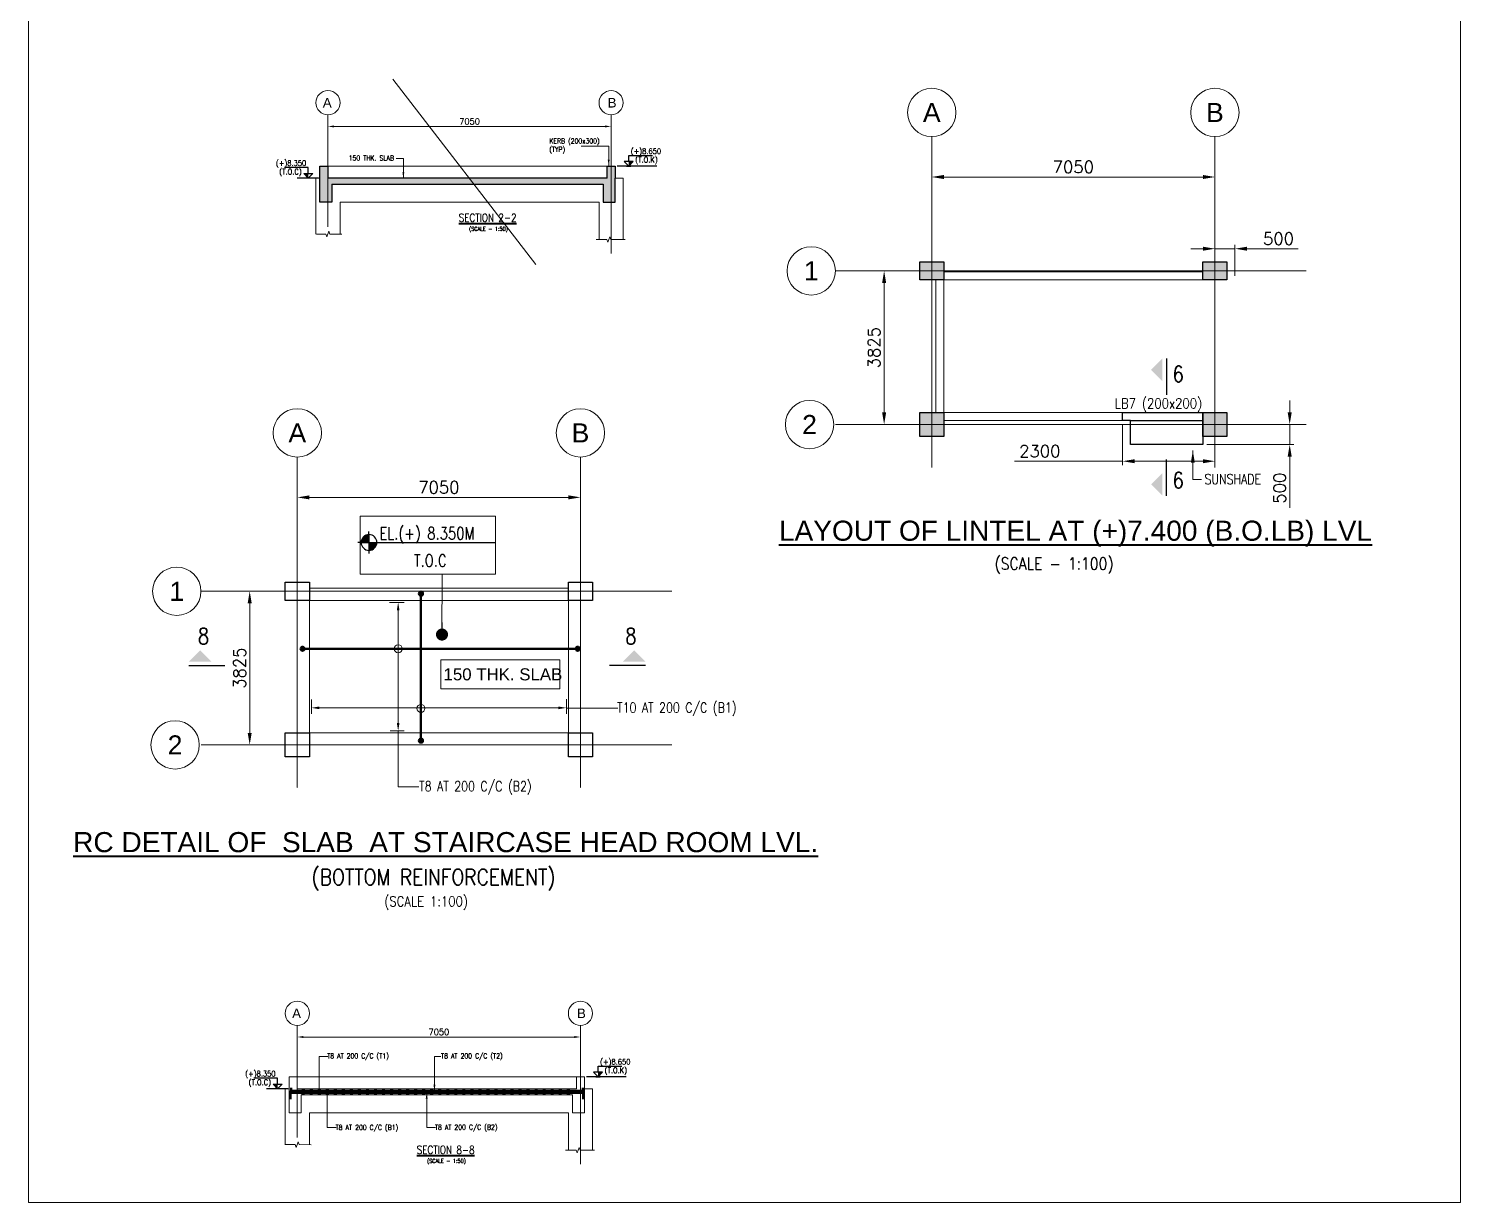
# Model space of a CAD drawing. Header units: millimetres. Extents: x 187381 to 885080, y 3378 to 168095.
# Drawn here: x 187381 to 223033, y 41476 to 70701 of the extents above; entities that cross this region are included whole.
import ezdxf
from ezdxf.enums import TextEntityAlignment as Align

# ---------------------------------------------------------------- set-up
doc = ezdxf.new("R2010")
doc.units = ezdxf.units.MM
doc.header["$LTSCALE"] = 15
doc.linetypes.add('CENTER2', pattern=[1.125, 0.75, -0.125, 0.125, -0.125])
doc.linetypes.add('HIDDEN', pattern=[0.375, 0.25, -0.125])
for name, color, linetype in [('A-Col-slab-Hatch', 9, 'Continuous'), ('S-ANNO-SYMB', 3, 'Continuous'), ('S-ANNO-TEXT-T250', 3, 'Continuous'), ('S-BEAM', 4, 'Continuous'), ('S-CON1', 8, 'Continuous'), ('S-CON2', 1, 'Continuous'), ('S-CON4', 4, 'Continuous'), ('S-HID3', 3, 'HIDDEN'), ('S-REIN-CON4', 4, 'Continuous'), ('STSY', 2, 'Continuous')]:
    doc.layers.add(name, color=color, linetype=linetype)
for name, color, linetype, lineweight in [('A-RM-TEXT', 4, 'Continuous', 0), ('REBARS', 4, 'Continuous', 50), ('S-ANNO-DIMS', 8, 'Continuous', 9), ('S-ANNO-TEXT-T300', 3, 'Continuous', 30), ('S-ANNO-TEXT-T400', 4, 'Continuous', 40), ('S-GRID-LINE', 1, 'CENTER2', 18), ('S-HID2', 8, 'HIDDEN', 20), ('S-PLAN-CON2', 1, 'Continuous', 20), ('S-REIN', 6, 'Continuous', 60), ('S-REIN-BOTT', 4, 'Continuous', 50), ('S-SEC-CON2', 1, 'Continuous', 20), ('S_DIM', 1, 'Continuous', 20), ('S_GRID CIRCLE', 1, 'Continuous', 20), ('S_GRID TEXT', 3, 'Continuous', 30), ('S_SOLID HATCH', 253, 'Continuous', 15)]:
    doc.layers.add(name, color=color, linetype=linetype, lineweight=lineweight)
doc.styles.add('ARIAL', font='arial.ttf')
doc.styles.add('Romans', font='romans.shx')
doc.styles.add('ROMANS-TITLE', font='ROMANS.shx', dxfattribs={"width": 0.8})
doc.styles.add('SC100-ST-300', font='sanss___.ttf', dxfattribs={"height": 275})
doc.styles.add('ST1', font='romans.shx', dxfattribs={"width": 0.8})
doc.dimstyles.new('MRF_100', dxfattribs={"dimscale": 100, "dimtxt": 3, "dimasz": 3, "dimexe": 1, "dimexo": 1, "dimgap": 1, "dimtad": 1, "dimdec": 0, "dimzin": 1, "dimdsep": 46, "dimtxsty": 'Romans', "dimcen": -3, "dimdle": 1, "dimclrd": 256, "dimclre": 256, "dimclrt": 3, "dimadec": 0, "dimazin": 0, "dimtfac": 1, "dimtdec": 0, "dimtofl": 0, "dimtmove": 0, "dimatfit": 3, "dimfxl": 1, "dimtvp": 2, "dimtolj": 1, "dimtzin": 0, "dimlwd": -1, "dimlwe": -1, "dimarcsym": 0})
doc.dimstyles.new('MRF_50', dxfattribs={"dimscale": 50, "dimtxt": 3, "dimasz": 3, "dimexe": 1, "dimexo": 1, "dimgap": 1, "dimtad": 1, "dimdec": 0, "dimzin": 1, "dimdsep": 46, "dimtxsty": 'Romans', "dimcen": -3, "dimdle": 1, "dimclrd": 256, "dimclre": 256, "dimclrt": 3, "dimadec": 0, "dimazin": 0, "dimtfac": 1, "dimtdec": 0, "dimtmove": 0, "dimatfit": 3, "dimfxl": 1, "dimtvp": 2, "dimtolj": 1, "dimtzin": 0, "dimlwd": -1, "dimlwe": -1, "dimarcsym": 0})
doc.dimstyles.new('S-DIMS-100', dxfattribs={"dimscale": 100, "dimtxt": 2.5, "dimasz": 2, "dimexe": 1.5, "dimexo": 1.5, "dimgap": 1, "dimtad": 1, "dimdec": 0, "dimzin": 1, "dimdsep": 46, "dimtxsty": 'Romans', "dimblk": 'OBLIQUE', "dimcen": 2, "dimdle": 1, "dimclrd": 1, "dimclre": 1, "dimclrt": 3, "dimadec": 0, "dimazin": 0, "dimtfac": 1, "dimtdec": 0, "dimtix": 1, "dimtmove": 2, "dimatfit": 3, "dimfxl": 1, "dimtvp": 2, "dimtolj": 1, "dimtzin": 0, "dimarcsym": 0})

# ---------------------------------------------------------------- blocks, each defined once
blk = doc.blocks.new('S_GRID BUBBLE')
at = {"layer": 'S_GRID CIRCLE'}
blk.add_circle((0, 0), 0.237, dxfattribs=at)
at = {"layer": 'S_GRID TEXT', "style": 'ARIAL', "flags": 8}
blk.add_attdef('00', text='', height=0.188, dxfattribs=at).set_placement((0, 0), align=Align.MIDDLE_CENTER)
blk = doc.blocks.new('A-FLVL-ELE-SEC')
for p, q in [((-147, 527, 0), (-1324, 527, 0)), ((-147, 225, 0), (-147, 527, 0))]:
    blk.add_line(p, q)
at = {"ltscale": 800}
blk.add_line((-34, 0, 0), (-259, 0, 0), dxfattribs=at)
at = {"elevation": 0}
blk.add_lwpolyline([(78, 225), (-147, 0), (-372, 225), (78, 225)], dxfattribs=at)
blk.add_solid([(-147, 225, 0), (-372, 225, 0), (-147, 0, 0)])
at = {"color": 3, "ltscale": 800, "style": 'ROMANS-TITLE', "width": 0.8}
blk.add_attdef('FLOOR', text='', height=200, dxfattribs=at).set_placement((-150, 873), align=Align.MIDDLE)
at = {"ltscale": 800, "style": 'ROMANS-TITLE', "width": 0.8}
blk.add_attdef('LEVEL', text='', height=200, dxfattribs=at).set_placement((-150, 568), align=Align.MIDDLE)
blk = doc.blocks.new('*D301')
at = {"layer": 'S_DIM', "transparency": 16777216}
for p, q in [((194835, 67881), (194835, 68316)), ((201736, 68266), (194985, 68266)), ((201886, 67881), (201886, 68316))]:
    blk.add_line(p, q, dxfattribs=at)
for points in [[(194985, 68291), (194985, 68241), (194835, 68266)], [(201736, 68291), (201736, 68241), (201886, 68266)]]:
    blk.add_solid(points, dxfattribs=at)
at = {"layer": 'S_DIM', "color": 3, "transparency": 16777216, "insert": (198361, 68391), "char_height": 150, "attachment_point": 5, "style": 'Romans'}
blk.add_mtext('\\A1;7050', dxfattribs=at)
blk = doc.blocks.new('*D302')
at = {"layer": 'S_DIM', "transparency": 16777216}
for p, q in [((208796, 64669), (208584, 64669)), ((208684, 64369), (208684, 61144)), ((208796, 60844), (208584, 60844))]:
    blk.add_line(p, q, dxfattribs=at)
for points in [[(208634, 64369), (208734, 64369), (208684, 64669)], [(208634, 61144), (208734, 61144), (208684, 60844)]]:
    blk.add_solid(points, dxfattribs=at)
at = {"layer": 'S_DIM', "color": 3, "transparency": 16777216, "insert": (208434, 62756), "char_height": 300, "width": 302.8, "attachment_point": 5, "rotation": 90, "style": 'Romans'}
blk.add_mtext('\\A1;3825', dxfattribs=at)
blk = doc.blocks.new('*D303')
at = {"layer": 'S_DIM', "transparency": 16777216}
for p, q in [((209871, 67120), (209871, 66907)), ((216921, 67120), (216921, 66907)), ((210171, 67007), (216621, 67007))]:
    blk.add_line(p, q, dxfattribs=at)
for points in [[(210171, 67057), (210171, 66957), (209871, 67007)], [(216621, 67057), (216621, 66957), (216921, 67007)]]:
    blk.add_solid(points, dxfattribs=at)
at = {"layer": 'S_DIM', "color": 3, "transparency": 16777216, "insert": (213396, 67257), "char_height": 300, "width": 302.8, "attachment_point": 5, "style": 'Romans'}
blk.add_mtext('\\A1;7050', dxfattribs=at)
blk = doc.blocks.new('*D334')
at = {"layer": 'S_DIM', "transparency": 16777216}
for p, q in [((192998, 56691), (192786, 56691)), ((192886, 56391), (192886, 53166)), ((192998, 52866), (192786, 52866))]:
    blk.add_line(p, q, dxfattribs=at)
for points in [[(192836, 56391), (192936, 56391), (192886, 56691)], [(192836, 53166), (192936, 53166), (192886, 52866)]]:
    blk.add_solid(points, dxfattribs=at)
at = {"layer": 'S_DIM', "color": 3, "transparency": 16777216, "insert": (192636, 54778), "char_height": 300, "width": 302.8, "attachment_point": 5, "rotation": 90, "style": 'Romans'}
blk.add_mtext('\\A1;3825', dxfattribs=at)
blk = doc.blocks.new('*D335')
at = {"layer": 'S_DIM', "transparency": 16777216}
for p, q in [((194072, 59142), (194072, 58930)), ((194372, 59030), (200822, 59030)), ((201122, 59142), (201122, 58930))]:
    blk.add_line(p, q, dxfattribs=at)
for points in [[(194372, 59080), (194372, 58980), (194072, 59030)], [(200822, 59080), (200822, 58980), (201122, 59030)]]:
    blk.add_solid(points, dxfattribs=at)
at = {"layer": 'S_DIM', "color": 3, "transparency": 16777216, "insert": (197597, 59280), "char_height": 300, "width": 302.8, "attachment_point": 5, "style": 'Romans'}
blk.add_mtext('\\A1;7050', dxfattribs=at)
blk = doc.blocks.new('S$SOPT')
at = {"layer": 'STSY'}
for p, q in [((-0.09, 4.91), (-0.09, 6.91)), ((-0.09, -5.09), (-0.09, 4.91)), ((4.91, -0.09), (-0.09, 4.91)), ((-0.09, -0.09), (-0.09, 4.91)), ((4.48, -0.09), (-0.09, 4.48)), ((4.06, -0.09), (-0.09, 4.06)), ((3.63, -0.09), (-0.09, 3.63)), ((3.21, -0.09), (-0.09, 3.21)), ((2.79, -0.09), (-0.09, 2.79)), ((2.36, -0.09), (-0.09, 2.36)), ((1.94, -0.09), (-0.09, 1.94)), ((1.51, -0.09), (-0.09, 1.51)), ((1.09, -0.09), (-0.09, 1.09)), ((0.66, -0.09), (-0.09, 0.66)), ((0.24, -0.09), (-0.09, 0.24)), ((4.88, 0.36), (0.36, 4.88)), ((4.8, 0.86), (0.86, 4.8)), ((4.64, 1.45), (1.45, 4.64)), ((4.32, 2.19), (2.19, 4.32)), ((-5.09, -0.09), (-7.09, -0.09)), ((-5.09, -0.09), (-0.09, -5.09)), ((-5.09, -0.09), (4.91, -0.09)), ((-5.06, -0.55), (-0.55, -5.06)), ((-4.98, -1.05), (-1.05, -4.98)), ((-4.82, -1.63), (-1.63, -4.82)), ((-4.67, -0.09), (-0.09, -4.67)), ((-4.5, -2.38), (-2.38, -4.5)), ((-4.24, -0.09), (-0.09, -4.24)), ((-3.82, -0.09), (-0.09, -3.82)), ((-3.4, -0.09), (-0.09, -3.4)), ((-2.97, -0.09), (-0.09, -2.97)), ((-2.55, -0.09), (-0.09, -2.55)), ((-2.12, -0.09), (-0.09, -2.12)), ((-1.7, -0.09), (-0.09, -1.7)), ((-1.27, -0.09), (-0.09, -1.27)), ((-0.85, -0.09), (-0.09, -0.85)), ((-0.43, -0.09), (-0.09, -0.43)), ((-0.09, -0.09), (4.91, -0.09)), ((-0.09, -5.09), (-0.09, -7.09)), ((4.91, -0.09), (6.91, -0.09))]:
    blk.add_line(p, q, dxfattribs=at)
for centre, start, end in [((0, -0.19), 91.04766, 178.95234), ((-0.19, -0.19), 1.04766, 88.95234), ((0, 0), 181.04766, 268.95234), ((-0.19, 0), 271.04766, 358.95234)]:
    blk.add_arc(centre, 5.09, start, end, dxfattribs=at)
blk = doc.blocks.new('*D339')
at = {"layer": 'S_DIM', "transparency": 16777216}
for p, q in [((194072, 45207), (194072, 45643)), ((201122, 45208), (201122, 45643)), ((200972, 45593), (194222, 45593))]:
    blk.add_line(p, q, dxfattribs=at)
for points in [[(194222, 45618), (194222, 45568), (194072, 45593)], [(200972, 45618), (200972, 45568), (201122, 45593)]]:
    blk.add_solid(points, dxfattribs=at)
at = {"layer": 'S_DIM', "color": 3, "transparency": 16777216, "insert": (197597, 45718), "char_height": 150, "attachment_point": 5, "style": 'Romans'}
blk.add_mtext('\\A1;7050', dxfattribs=at)
blk = doc.blocks.new('*U360')
h = blk.add_hatch(color=256)
edge = h.paths.add_edge_path()
edge.add_arc((-990, 49), 48.6, 0, 360)
h = blk.add_hatch(color=256)
edge = h.paths.add_edge_path()
edge.add_arc((2669, 49), 48.6, 0, 360)
blk.add_line((-990, 49, 0), (2669, 49, 0))
for centre, radius in [((-990, 49), 50), ((-990, 49), 48.6), ((2669, 49), 50), ((2669, 49), 48.6)]:
    blk.add_circle(centre, radius)
blk = doc.blocks.new('*D410')
at = {"layer": 'S-ANNO-DIMS', "color": 1, "lineweight": -2, "transparency": 16777216}
for p, q in [((-3896, 218), (-3896, -136)), ((2454, 232), (2454, -136))]:
    blk.add_line(p, q, dxfattribs=at)
at = {"layer": 'S-ANNO-DIMS', "lineweight": -2, "transparency": 16777216}
blk.add_line((-3696, 14), (2254, 14), dxfattribs=at)
at = {"layer": 'S-ANNO-DIMS', "transparency": 16777216}
for points in [[(-3696, 47), (-3696, -20), (-3896, 14)], [(2254, 47), (2254, -20), (2454, 14)]]:
    blk.add_solid(points, dxfattribs=at)
blk = doc.blocks.new('*U361')
h = blk.add_hatch(color=256)
edge = h.paths.add_edge_path()
edge.add_arc((-1359, 49), 48.6, 0, 360)
h = blk.add_hatch(color=256)
edge = h.paths.add_edge_path()
edge.add_arc((5491, 49), 48.6, 0, 360)
blk.add_line((-1359, 49, 0), (5491, 49, 0))
for centre, radius in [((-1359, 49), 50), ((-1359, 49), 48.6), ((5491, 49), 50), ((5491, 49), 48.6)]:
    blk.add_circle(centre, radius)
blk = doc.blocks.new('*D412')
at = {"layer": 'S-ANNO-DIMS', "color": 1, "lineweight": -2, "transparency": 16777216}
for p, q in [((-4379, 218), (-4379, -132)), ((-1179, 236), (-1179, -132))]:
    blk.add_line(p, q, dxfattribs=at)
at = {"layer": 'S-ANNO-DIMS', "lineweight": -2, "transparency": 16777216}
blk.add_line((-4179, 18), (-1379, 18), dxfattribs=at)
at = {"layer": 'S-ANNO-DIMS', "transparency": 16777216}
for points in [[(-4179, 51), (-4179, -16), (-4379, 18)], [(-1379, 51), (-1379, -16), (-1179, 18)]]:
    blk.add_solid(points, dxfattribs=at)
blk = doc.blocks.new('REBAR')
at = {"layer": 'A-Col-slab-Hatch'}
h = blk.add_hatch(color=253, dxfattribs=at)
h.dxf.hatch_style = 1
h.paths.add_polyline_path([(12.5, 0, 1), (-12.5, 0, 1)])
at = {"layer": 'S-REIN'}
blk.add_circle((0, 0), 12.5, dxfattribs=at)
blk = doc.blocks.new('*U368')
at = {"layer": 'S-REIN-CON4', "xscale": 0.8, "yscale": 0.8, "zscale": 0.8}
blk.add_blockref('REBAR', (0, 0), dxfattribs=at)
blk = doc.blocks.new('*U369')
at = {"layer": 'S-ANNO-DIMS', "color": 0, "linetype": 'ByBlock', "lineweight": -2, "transparency": 16777216}
for p in [(0, 0), (200, 0), (400, 0), (600, 0), (800, 0), (1000, 0), (1200, 0), (1400, 0), (1600, 0), (1800, 0), (2000, 0), (2200, 0), (2400, 0), (2600, 0), (2800, 0), (3000, 0), (3200, 0), (3400, 0), (3600, 0), (3800, 0), (4000, 0), (4200, 0), (4400, 0), (4600, 0), (4800, 0), (5000, 0), (5200, 0), (5400, 0), (5600, 0), (5800, 0), (6000, 0), (6200, 0), (6400, 0), (6600, 0)]:
    blk.add_blockref('*U368', p, dxfattribs=at)
blk = doc.blocks.new('*U366')
at = {"layer": 'S-REIN-CON4', "xscale": 0.8, "yscale": 0.8, "zscale": 0.8}
blk.add_blockref('REBAR', (0, 0), dxfattribs=at)
blk = doc.blocks.new('*U367')
at = {"layer": 'S-ANNO-DIMS', "color": 0, "linetype": 'ByBlock', "lineweight": -2, "transparency": 16777216}
for p in [(0, 0), (200, 0), (400, 0), (600, 0), (800, 0), (1000, 0), (1200, 0), (1400, 0), (1600, 0), (1800, 0), (2000, 0), (2200, 0), (2400, 0), (2600, 0), (2800, 0), (3000, 0), (3200, 0), (3400, 0), (3600, 0), (3800, 0), (4000, 0), (4200, 0), (4400, 0), (4600, 0), (4800, 0), (5000, 0), (5200, 0), (5400, 0), (5600, 0), (5800, 0), (6000, 0), (6200, 0), (6400, 0), (6600, 0)]:
    blk.add_blockref('*U366', p, dxfattribs=at)
blk = doc.blocks.new('*D415')
at = {"layer": 'S_DIM', "transparency": 16777216}
for p, q in [((214621, 60844), (214621, 59830)), ((216921, 60444), (216921, 59830)), ((214621, 59930), (211931, 59930)), ((216621, 59930), (214921, 59930))]:
    blk.add_line(p, q, dxfattribs=at)
for points in [[(214921, 59980), (214921, 59880), (214621, 59930)], [(216621, 59980), (216621, 59880), (216921, 59930)]]:
    blk.add_solid(points, dxfattribs=at)
at = {"layer": 'S_DIM', "color": 3, "transparency": 16777216, "insert": (212560, 60180), "char_height": 300, "attachment_point": 5, "style": 'Romans'}
blk.add_mtext('\\A1;2300', dxfattribs=at)
blk = doc.blocks.new('*D416')
at = {"layer": 'S-PLAN-CON2', "transparency": 16777216}
for p, q in [((218783, 61144), (218783, 61444)), ((216721, 60844), (218883, 60844)), ((218783, 60844), (218783, 60344)), ((216721, 60344), (218883, 60344)), ((218783, 60044), (218783, 58772))]:
    blk.add_line(p, q, dxfattribs=at)
for points in [[(218733, 61144), (218833, 61144), (218783, 60844)], [(218733, 60044), (218833, 60044), (218783, 60344)]]:
    blk.add_solid(points, dxfattribs=at)
at = {"layer": 'S-PLAN-CON2', "color": 3, "transparency": 16777216, "insert": (218533, 59258), "char_height": 300, "attachment_point": 5, "rotation": 90, "style": 'Romans'}
blk.add_mtext('\\A1;500', dxfattribs=at)
blk = doc.blocks.new('*D417')
at = {"layer": 'S-PLAN-CON2', "transparency": 16777216}
for p, q in [((216921, 64544), (216921, 65321)), ((217421, 64544), (217421, 65321)), ((216621, 65221), (216321, 65221)), ((216921, 65221), (217421, 65221)), ((217721, 65221), (218992, 65221))]:
    blk.add_line(p, q, dxfattribs=at)
for points in [[(216621, 65271), (216621, 65171), (216921, 65221)], [(217721, 65271), (217721, 65171), (217421, 65221)]]:
    blk.add_solid(points, dxfattribs=at)
at = {"layer": 'S-PLAN-CON2', "color": 3, "transparency": 16777216, "insert": (218506, 65471), "char_height": 300, "attachment_point": 5, "style": 'Romans'}
blk.add_mtext('\\A1;500', dxfattribs=at)
blk = doc.blocks.new('*U409')
at = {"layer": 'S-ANNO-DIMS', "color": 4, "ltscale": 0.5}
blk.add_circle((-1167.4, 0.1), 100, dxfattribs=at)
at = {"layer": 'S-ANNO-DIMS'}
dim = blk.add_linear_dim(base=(2453.9, 13.8, 0), p1=(-3896.2, 367.8, 0), p2=(2453.9, 382.1, 0), text=' ', dimstyle='S-DIMS-100', override={"dimsah": 1, "dimclrd": 256}, dxfattribs=at)
dim.commit()
dim.dimension.update_dxf_attribs({"geometry": '*D410', "text_midpoint": (-721.1, 13.8, 0)})
blk = doc.blocks.new('*U411')
at = {"layer": 'S-ANNO-DIMS', "color": 4, "ltscale": 0.5}
blk.add_circle((-2334.8, 17.7), 100, dxfattribs=at)
at = {"layer": 'S-ANNO-DIMS'}
dim = blk.add_linear_dim(base=(-1178.9, 17.7, 0), p1=(-4378.9, 367.8, 0), p2=(-1178.9, 386, 0), text=' ', dimstyle='S-DIMS-100', override={"dimsah": 1, "dimclrd": 256}, dxfattribs=at)
dim.commit()
dim.dimension.update_dxf_attribs({"geometry": '*D412', "text_midpoint": (-2778.9, 17.7, 0)})

msp = doc.modelspace()

# ---------------------------------------------------------------- hatches: boundary and pattern name
at = {"layer": 'S_SOLID HATCH'}
h = msp.add_hatch(color=256, dxfattribs=at)
h.dxf.hatch_style = 1
h.paths.add_polyline_path([(201685.4, 66376.3), (201685.4, 66826.3), (194935.2, 66826.3), (194935.2, 66376.3), (194635.2, 66376.3), (194635.2, 67279), (194835.2, 67279), (194835.2, 66976.2), (201785.4, 66976.4), (201785.4, 67276.4), (201985.4, 67276.4), (201985.4, 66976.4), (201985.4, 66976.4), (201985.4, 66376.3)])
h = msp.add_hatch(color=256, dxfattribs=at)
h.dxf.hatch_style = 1
h.paths.add_polyline_path([(209570.6, 61143.7), (210170.6, 61143.7), (210170.6, 60543.7), (209570.6, 60543.7)])
h.paths.add_polyline_path([(209570.6, 64893.7), (210170.6, 64893.7), (210170.6, 64443.7), (209570.6, 64443.7)])
h.paths.add_polyline_path([(216620.6, 64893.7), (217220.6, 64893.7), (217220.6, 64443.7), (216620.6, 64443.7)])
h.paths.add_polyline_path([(216620.6, 61143.7), (217220.6, 61143.7), (217220.6, 60543.7), (216620.6, 60543.7)])

# ---------------------------------------------------------------- linework, layer by layer
at = {"color": 2}
for p, q in [((215713.7, 62487, -349284.2), (215713.7, 61587, -349284.2)), ((215713.7, 59070.7, -349284.2), (215713.7, 59970.7, -349284.2)), ((191370.9, 54840.7, 0), (192270.9, 54840.7, 0)), ((202743.2, 54840.7, 0), (201843.2, 54840.7, 0))]:
    msp.add_line(p, q, dxfattribs=at)
for points in [[(215613.7, 62487, -349284.2), (215330.8, 62204.1, -349284.2), (215613.7, 61921.3, -349284.2)], [(215613.7, 59070.7, -349284.2), (215330.8, 59353.5, -349284.2), (215613.7, 59636.4, -349284.2)], [(191370.9, 54940.7, 0), (191653.7, 55223.5, 0), (191936.6, 54940.7, 0)], [(202743.2, 54940.7, 0), (202460.3, 55223.5, 0), (202177.5, 54940.7, 0)]]:
    msp.add_solid(points, dxfattribs=at)
at = {"layer": 'REBARS', "color": 2}
for p, q in [((193903.3, 44243.1, -698568.4), (193903.3, 44043.1, -698568.4)), ((193914.8, 44216.6, -698568.4), (193914.8, 44329.6, -698568.4)), ((201180.4, 44216.6, -659493.9), (201180.4, 44326, -659493.9)), ((201191.8, 44243.1, -659493.9), (201191.8, 44043.1, -659493.9))]:
    msp.add_line(p, q, dxfattribs=at)
for points in [[(193913.3, 44253.1), (201181.8, 44253.1)], [(193924.8, 44206.6), (201170.4, 44206.6)]]:
    msp.add_lwpolyline(points, dxfattribs=at)
for centre, start, end in [((193913.3, 44243.1, -698568.4), 90, 180), ((193924.8, 44216.6, -698568.4), 180, 270), ((201170.4, 44216.6, -659493.9), 270, 0), ((201181.8, 44243.1, -659493.9), 0, 90)]:
    msp.add_arc(centre, 10, start, end, dxfattribs=at)
at = {"layer": 'S-ANNO-DIMS'}
msp.add_line((200772.1, 53784.3, -63.3), (202056.1, 53784.3, -63.3), dxfattribs=at)
msp.add_lwpolyline([(196583.4, 53215.9), (196583.4, 51824.8), (197097.9, 51824.8)], dxfattribs=at)
at = {"layer": 'S-ANNO-SYMB'}
msp.add_line((196092.9, 57907.6), (199000.3, 57907.6), dxfattribs=at)
at = {"layer": 'S-BEAM'}
for p, q in [((201685.4, 66376.3, -349284.2), (201985.4, 66376.3, 39074.5)), ((214620.6, 60943.7), (214620.6, 61143.7))]:
    msp.add_line(p, q, dxfattribs=at)
for points, elevation in [([(194635.2, 66379), (194635.2, 66979)], -349284.2), ([(194935.2, 66826.3), (194935.2, 66376.3), (194635.2, 66376.3)], -349284.2), ([(201785.4, 66976.4), (194835.5, 66976.3)], 0), ([(194935.2, 66826.3), (201685.4, 66826.4), (201685.4, 66376.3), (201685.4, 66376.3)], 0)]:
    msp.add_lwpolyline(points, dxfattribs=dict(at, elevation=elevation))
for points in [[(214820.6, 60943.7), (214620.6, 60943.7), (214620.6, 61143.7), (216620.6, 61143.7), (216620.6, 60943.7)], [(216620.6, 60943.7), (216620.6, 60343.7), (214820.6, 60343.7), (214820.6, 60943.7)]]:
    msp.add_lwpolyline(points, dxfattribs=at)
at = {"layer": 'S-CON1'}
for p, q in [((203021.8, 67276.4, 0), (202035.4, 67276.4, -349284.2)), ((194598.5, 66979, 0), (194066.8, 66979, 0)), ((202258.3, 44602.6, 0), (201271.8, 44602.6, -349284.2)), ((193835, 44305.3, 0), (193303.2, 44305.3, 0))]:
    msp.add_line(p, q, dxfattribs=at)
at = {"layer": 'S-CON2'}
for points in [[(193771.9, 56915.9), (194371.9, 56915.9), (194371.9, 56465.9), (193771.9, 56465.9)], [(200821.9, 56915.9), (201421.9, 56915.9), (201421.9, 56465.9), (200821.9, 56465.9)], [(193771.9, 53165.9), (194371.9, 53165.9), (194371.9, 52565.9), (193771.9, 52565.9)], [(200821.9, 53165.9), (201421.9, 53165.9), (201421.9, 52565.9), (200821.9, 52565.9)]]:
    msp.add_lwpolyline(points, close=True, dxfattribs=at)
at = {"layer": 'S-CON4'}
msp.add_line((201985.4, 66376.3, 39074.5), (201985.4, 66976.4, 39074.5), dxfattribs=at)
for points, elevation in [([(194635.2, 66979), (194635.2, 67279), (194835.2, 67279), (194835.2, 66979)], -698568.5), ([(201785.4, 66976.4), (201785.4, 67276.4), (201985.4, 67276.4), (201985.4, 66976.4), (201985.4, 66976.4)], -349284.2), ([(201785.4, 66976.4), (194835.5, 66976.3)], 0)]:
    msp.add_lwpolyline(points, dxfattribs=dict(at, elevation=elevation))
for points in [[(209570.6, 64893.7), (210170.6, 64893.7), (210170.6, 64443.7), (209570.6, 64443.7)], [(216620.6, 64893.7), (217220.6, 64893.7), (217220.6, 64443.7), (216620.6, 64443.7)], [(209570.6, 61143.7), (210170.6, 61143.7), (210170.6, 60543.7), (209570.6, 60543.7)], [(216620.6, 61143.7), (217220.6, 61143.7), (217220.6, 60543.7), (216620.6, 60543.7)]]:
    msp.add_lwpolyline(points, close=True, dxfattribs=at)
at = {"layer": 'S-GRID-LINE'}
for p, q in [((194835.5, 65766.3, 0), (194835.5, 68554.2, 0)), ((201885.5, 65103, 0), (201885.5, 68554.3, 0)), ((209870.6, 68010.2), (209870.6, 59775.9)), ((216920.6, 68010.2), (216920.6, 59775.9)), ((219196.5, 64668.7), (207472.1, 64668.7)), ((207472.1, 60843.7), (219196.5, 60843.7)), ((194071.9, 60032.4), (194071.9, 51798.1)), ((201121.9, 60032.4), (201121.9, 51798.1)), ((203397.8, 56690.9), (191673.5, 56690.9)), ((191673.5, 52865.9), (203397.8, 52865.9)), ((194071.9, 43092.6, 0), (194071.9, 45880.4, 0)), ((201121.9, 42429.2, 0), (201121.9, 45880.5, 0))]:
    msp.add_line(p, q, dxfattribs=at)
at = {"layer": 'S-HID2'}
for p, q in [((194371.9, 56465.9), (194371.9, 53165.9)), ((200821.9, 56465.9), (194371.9, 56465.9)), ((200821.9, 53165.9), (200821.9, 56465.9)), ((194371.9, 53165.9), (200821.9, 53165.9))]:
    msp.add_line(p, q, dxfattribs=at)
at = {"layer": 'S-HID3'}
msp.add_line((214820.6, 60943.7), (216620.6, 60943.7), dxfattribs=at)
at = {"layer": 'S-PLAN-CON2'}
for p, q in [((196450.5, 69444.2), (200010.5, 64830.2)), ((194635.2, 66979, -349284.2), (194535.5, 66979, -698568.5)), ((201985.5, 66976.4, 0), (202185.5, 66976.4, 0)), ((216620.6, 64643.7), (210170.6, 64643.7)), ((209970.6, 64443.7), (209970.6, 61143.7)), ((210170.6, 64443.7), (210170.6, 61143.7)), ((216620.6, 64443.7), (210170.6, 64443.7)), ((210170.6, 61143.7), (214620.6, 61143.7)), ((210170.6, 60943.7), (214620.6, 60943.7)), ((200821.9, 56765.9), (194371.9, 56765.9)), ((194071.9, 56465.9), (194071.9, 53165.9)), ((201121.9, 53165.9), (201121.9, 56465.9)), ((194371.9, 52865.9), (200821.9, 52865.9)), ((193871.6, 44305.3, -349284.2), (193771.9, 44305.3, -698568.5)), ((201221.8, 44302.6, 0), (201421.9, 44302.6, 0))]:
    msp.add_line(p, q, dxfattribs=at)
for points in [[(187381.4, 99926.7), (223033.1, 99926.7), (223033.1, 41475.7), (187381.4, 41475.7)], [(195638, 58562.5), (199004.2, 58562.5), (199004.2, 57120.1), (195638, 57120.1)], [(197649.6, 54987.7), (200611.7, 54987.7), (200611.7, 54261.3), (197649.6, 54261.3)]]:
    msp.add_lwpolyline(points, close=True, dxfattribs=at)
at = {"layer": 'S-SEC-CON2'}
for p, q in [((194535.5, 66979, 424346.6), (194535.5, 65583.4, -91151.1)), ((202185.5, 66976.4, -23263.1), (202185.5, 65448, 4387.2)), ((195135.5, 66376.3, -349284.2), (195135.5, 65583.3, -349284.2)), ((201585.5, 66376.4, 0), (201585.5, 65448, 0)), ((193771.9, 44305.3, 424346.6), (193771.9, 42909.6, -91151.1)), ((201221.8, 43702.6, 39074.5), (201221.8, 44302.6, 39074.5)), ((201421.9, 44302.6, -23263.1), (201421.9, 42774.2, 4387.2)), ((194371.9, 43702.5, -349284.2), (194371.9, 42909.5, -349284.2)), ((200821.9, 43702.6, 0), (200821.9, 42774.2, 0)), ((200921.8, 43702.6, -349284.2), (201221.8, 43702.6, 39074.5))]:
    msp.add_line(p, q, dxfattribs=at)
for points, elevation in [([(201585.5, 66376.4), (195135.5, 66376.3)], 0), ([(193871.6, 44305.3), (193871.6, 44602.5), (194071.6, 44602.5), (194071.6, 44302.5)], -349284.2), ([(201021.8, 44302.6), (201021.8, 44602.6), (201221.8, 44602.6), (201221.8, 44302.6)], 39074.5), ([(193871.6, 43705.3), (193871.6, 44305.3)], -349284.2), ([(201021.8, 44302.6), (194071.9, 44302.5)], 0), ([(201021.8, 44302.6), (194071.9, 44302.5)], 0), ([(194171.6, 44152.5), (194171.6, 43702.6), (193871.6, 43702.6)], -349284.2), ([(194171.6, 44152.5), (200921.8, 44152.6), (200921.8, 43702.6), (200921.8, 43702.6)], 0), ([(200821.9, 43702.6), (194371.9, 43702.5)], 0)]:
    msp.add_lwpolyline(points, dxfattribs=dict(at, elevation=elevation))
at = {"layer": 'S_DIM', "linetype": 'Continuous', "elevation": -349284.3}
for points in [[(194552.7, 65586.1), (194785.2, 65586.1), (194810.2, 65517.5), (194860.2, 65654.8), (194885.2, 65586.1), (195180.9, 65586.1)], [(201516.4, 65450.7), (201776.8, 65450.7), (201801.8, 65382.1), (201851.8, 65519.4), (201876.8, 65450.7), (202231.6, 65450.7)], [(193789.1, 42912.4), (194021.6, 42912.4), (194046.6, 42843.7), (194096.6, 42981.1), (194121.6, 42912.4), (194417.3, 42912.3)], [(200752.8, 42777), (201013.2, 42777), (201038.2, 42708.3), (201088.2, 42845.7), (201113.2, 42777), (201468, 42777)]]:
    msp.add_lwpolyline(points, dxfattribs=at)
at = {"layer": 'S_SOLID HATCH'}
for p, q in [((201835.4, 67276.4, -349284.2), (194735.6, 67276.3, 0)), ((201021.3, 44602.5, 349284.2), (194071.1, 44602.5, 0))]:
    msp.add_line(p, q, dxfattribs=at)

# ---------------------------------------------------------------- block references
at = {"layer": 'S-ANNO-DIMS', "rotation": 90}
msp.add_blockref('*U411', (196601, 57594.8, 0), dxfattribs=at)
at = {"layer": 'S-ANNO-DIMS'}
for name, p in [('*U409', (198318.1, 53775.5, -63.3)), ('*U367', (194218.9, 44263.6, -698568.4)), ('*U369', (194218.9, 44195.8, -698568.4))]:
    msp.add_blockref(name, p, dxfattribs=at)
at = {"layer": 'S-ANNO-SYMB'}
ref = msp.add_blockref('A-FLVL-ELE-SEC', (202250.9, 67276.4, 0), dxfattribs=dict(at, xscale=-0.5, yscale=0.5, zscale=0.5))
ref.add_attrib('FLOOR', '(+)8.650', dxfattribs={"layer": '0', "color": 3, "ltscale": 800, "height": 137.5, "style": 'ROMANS-TITLE', "width": 0.8}).set_placement((202752.5, 67640, 0), align=Align.MIDDLE)
ref.add_attrib('LEVEL', '(T.O.K)', dxfattribs={"layer": '0', "ltscale": 800, "height": 137.5, "style": 'ROMANS-TITLE', "width": 0.8}).set_placement((202766.9, 67426.6, 0), align=Align.MIDDLE)
ref = msp.add_blockref('A-FLVL-ELE-SEC', (194418.1, 66979, 0), dxfattribs=dict(at, xscale=0.5, yscale=0.5, zscale=0.5))
ref.add_attrib('FLOOR', '(+)8.350', dxfattribs={"layer": '0', "color": 3, "ltscale": 800, "height": 137.5, "style": 'ROMANS-TITLE', "width": 0.8}).set_placement((193916.5, 67342.6, 0), align=Align.MIDDLE)
ref.add_attrib('LEVEL', '(T.O.C)', dxfattribs={"layer": '0', "ltscale": 800, "height": 137.5, "style": 'ROMANS-TITLE', "width": 0.8}).set_placement((193902.1, 67129.2, 0), align=Align.MIDDLE)
at = {"layer": 'S-ANNO-SYMB', "xscale": 39.375, "yscale": 39.375, "zscale": 39.375, "rotation": 270}
msp.add_blockref('S$SOPT', (195860.3, 57903.9), dxfattribs=at)
at = {"layer": 'S-ANNO-SYMB'}
ref = msp.add_blockref('A-FLVL-ELE-SEC', (201487.3, 44602.6, 0), dxfattribs=dict(at, xscale=-0.5, yscale=0.5, zscale=0.5))
ref.add_attrib('FLOOR', '(+)8.650', dxfattribs={"layer": '0', "color": 3, "ltscale": 800, "height": 137.5, "style": 'ROMANS-TITLE', "width": 0.8}).set_placement((201988.9, 44966.2, 0), align=Align.MIDDLE)
ref.add_attrib('LEVEL', '(T.O.K)', dxfattribs={"layer": '0', "ltscale": 800, "height": 137.5, "style": 'ROMANS-TITLE', "width": 0.8}).set_placement((202003.3, 44752.8, 0), align=Align.MIDDLE)
ref = msp.add_blockref('A-FLVL-ELE-SEC', (193654.5, 44305.3, 0), dxfattribs=dict(at, xscale=0.5, yscale=0.5, zscale=0.5))
ref.add_attrib('FLOOR', '(+)8.350', dxfattribs={"layer": '0', "color": 3, "ltscale": 800, "height": 137.5, "style": 'ROMANS-TITLE', "width": 0.8}).set_placement((193152.9, 44668.9, 0), align=Align.MIDDLE)
ref.add_attrib('LEVEL', '(T.O.C)', dxfattribs={"layer": '0', "ltscale": 800, "height": 137.5, "style": 'ROMANS-TITLE', "width": 0.8}).set_placement((193138.5, 44455.5, 0), align=Align.MIDDLE)
at = {"layer": 'S-CON4'}
ref = msp.add_blockref('S_GRID BUBBLE', (209870.6, 68613.4), dxfattribs=dict(at, xscale=2540, yscale=2540, zscale=2540))
ref.add_attrib('00', 'A', dxfattribs={"layer": 'S_GRID TEXT', "height": 475, "style": 'ARIAL'}).set_placement((209870.6, 68613.4), align=Align.MIDDLE_CENTER)
ref = msp.add_blockref('S_GRID BUBBLE', (216920.6, 68613.4), dxfattribs=dict(at, xscale=2540, yscale=2540, zscale=2540))
ref.add_attrib('00', 'B', dxfattribs={"layer": 'S_GRID TEXT', "height": 475, "style": 'ARIAL'}).set_placement((216920.6, 68613.4), align=Align.MIDDLE_CENTER)
ref = msp.add_blockref('S_GRID BUBBLE', (194835.5, 68855.8, 0), dxfattribs=dict(at, xscale=-1270, yscale=1270, zscale=1270))
ref.add_attrib('00', 'A', dxfattribs={"layer": 'S_GRID TEXT', "height": 237.5, "style": 'ARIAL'}).set_placement((194816.9, 68855.8, 0), align=Align.MIDDLE_CENTER)
ref = msp.add_blockref('S_GRID BUBBLE', (201885.5, 68855.9, 0), dxfattribs=dict(at, xscale=-1270, yscale=1270, zscale=1270))
ref.add_attrib('00', 'B', dxfattribs={"layer": 'S_GRID TEXT', "height": 237.5, "style": 'ARIAL'}).set_placement((201910.3, 68855.9, 0), align=Align.MIDDLE_CENTER)
ref = msp.add_blockref('S_GRID BUBBLE', (206868.9, 64668.7), dxfattribs=dict(at, xscale=2540, yscale=2540, zscale=2540))
ref.add_attrib('00', '1', dxfattribs={"layer": 'S_GRID TEXT', "height": 475, "style": 'ARIAL'}).set_placement((206868.9, 64668.7), align=Align.MIDDLE_CENTER)
ref = msp.add_blockref('S_GRID BUBBLE', (206826.2, 60843.7), dxfattribs=dict(at, xscale=2540, yscale=2540, zscale=2540))
ref.add_attrib('00', '2', dxfattribs={"layer": 'S_GRID TEXT', "height": 475, "style": 'ARIAL'}).set_placement((206826.2, 60843.7), align=Align.MIDDLE_CENTER)
ref = msp.add_blockref('S_GRID BUBBLE', (194071.9, 60635.6), dxfattribs=dict(at, xscale=2540, yscale=2540, zscale=2540))
ref.add_attrib('00', 'A', dxfattribs={"layer": 'S_GRID TEXT', "height": 475, "style": 'ARIAL'}).set_placement((194071.9, 60635.6), align=Align.MIDDLE_CENTER)
ref = msp.add_blockref('S_GRID BUBBLE', (201121.9, 60635.6), dxfattribs=dict(at, xscale=2540, yscale=2540, zscale=2540))
ref.add_attrib('00', 'B', dxfattribs={"layer": 'S_GRID TEXT', "height": 475, "style": 'ARIAL'}).set_placement((201121.9, 60635.6), align=Align.MIDDLE_CENTER)
ref = msp.add_blockref('S_GRID BUBBLE', (191070.2, 56690.9), dxfattribs=dict(at, xscale=2540, yscale=2540, zscale=2540))
ref.add_attrib('00', '1', dxfattribs={"layer": 'S_GRID TEXT', "height": 475, "style": 'ARIAL'}).set_placement((191070.2, 56690.9), align=Align.MIDDLE_CENTER)
ref = msp.add_blockref('S_GRID BUBBLE', (191027.5, 52865.9), dxfattribs=dict(at, xscale=2540, yscale=2540, zscale=2540))
ref.add_attrib('00', '2', dxfattribs={"layer": 'S_GRID TEXT', "height": 475, "style": 'ARIAL'}).set_placement((191027.5, 52865.9), align=Align.MIDDLE_CENTER)
ref = msp.add_blockref('S_GRID BUBBLE', (194071.9, 46182.1, 0), dxfattribs=dict(at, xscale=-1270, yscale=1270, zscale=1270))
ref.add_attrib('00', 'A', dxfattribs={"layer": 'S_GRID TEXT', "height": 237.5, "style": 'ARIAL'}).set_placement((194053.3, 46182.1, 0), align=Align.MIDDLE_CENTER)
ref = msp.add_blockref('S_GRID BUBBLE', (201121.9, 46182.2, 0), dxfattribs=dict(at, xscale=-1270, yscale=1270, zscale=1270))
ref.add_attrib('00', 'B', dxfattribs={"layer": 'S_GRID TEXT', "height": 237.5, "style": 'ARIAL'}).set_placement((201146.7, 46182.2, 0), align=Align.MIDDLE_CENTER)
at = {"layer": 'S-REIN-BOTT', "rotation": 90}
msp.add_blockref('*U360', (197199.3, 53963.2, -63.3), dxfattribs=at)
at = {"layer": 'S-REIN-BOTT', "xscale": -1, "rotation": 180}
msp.add_blockref('*U361', (195560.5, 55308.6), dxfattribs=at)

# ---------------------------------------------------------------- texts
at = {"color": 2, "style": 'Romans', "width": 0.8}
for s, p in [('6', (216005.7, 62101, -349284.2)), ('6', (216005.7, 59456.6, -349284.2)), ('8', (191736, 55574.8, 0)), ('8', (202378, 55574.8, 0))]:
    msp.add_text(s, height=400, dxfattribs=at).set_placement(p, align=Align.MIDDLE)
at = {"layer": 'A-RM-TEXT', "insert": (197712.5, 54773.5, -27212.8), "char_height": 300, "width": 6106.031, "attachment_point": 1, "style": 'SC100-ST-300'}
msp.add_mtext('150 THK. SLAB', dxfattribs=at)
at = {"layer": 'S-ANNO-TEXT-T250', "style": 'Romans'}
for s, height, width, p in [('(SCALE - 1:50)', 100, 0.85, (198348, 65666.2, 19508.6)), ('(SCALE - 1:100)', 300, 0.85, (211434.1, 57230.1)), ('T10 AT 200 C/C (B1)', 250, 0.8, (202035.9, 53669.9, -63.3)), ('T8 AT 200 C/C (B2)', 250, 0.8, (197105.8, 51712.2, -63.3)), ('(BOTTOM REINFORCEMENT)', 400, 0.85, (194426.6, 49375.6)), ('(SCALE 1:100)', 250, 0.85, (196236, 48844.3)), ('T8 AT 200 C/C (T1)', 125, 0.8, (194815.9, 45059.5, -1047837.9)), ('T8 AT 200 C/C (T2)', 125, 0.8, (197651.6, 45059.5, -1047837.9)), ('T8 AT 200 C/C (B1)', 125, 0.8, (195026.2, 43277.9, -679059.8)), ('T8 AT 200 C/C (B2)', 125, 0.8, (197498.1, 43285.3, -679059.8)), ('(SCALE - 1:50)', 100, 0.85, (197302.7, 42456.3, 19508.6))]:
    msp.add_text(s, height=height, dxfattribs=dict(at, width=width)).set_placement(p)
at = {"layer": 'S-ANNO-TEXT-T250', "style": 'Romans', "width": 0.85}
msp.add_text('LB7 (200x200)', height=250, dxfattribs=at).set_placement((215516.7, 61369.8), align=Align.MIDDLE_CENTER)
at = {"layer": 'S-ANNO-TEXT-T250', "style": 'Romans'}
for s, insert, char_height, width, attachment_point in [('\\pxql;{\\W0.8;KERB (200x300)\\P(TYP)}', (202794.4, 67965.7, -310267), 125, 2446.864, 3), ('{\\W0.8;150 THK. SLAB}', (196479.4, 67541.8, 19508.6), 125, 1846.859, 3), ('\\pxql;{\\W0.8;SUNSHADE}', (218505.5, 59609.1), 250, 3683.333, 2)]:
    msp.add_mtext(s, dxfattribs=dict(at, insert=insert, char_height=char_height, width=width, attachment_point=attachment_point))
at = {"layer": 'S-ANNO-TEXT-T300', "style": 'ST1', "width": 0.8}
for s, p in [('EL.(+) 8.350M', (196115.6, 57984.3)), ('T.O.C', (196977.2, 57306.4))]:
    msp.add_text(s, height=300, dxfattribs=at).set_placement(p)
at = {"layer": 'S-ANNO-TEXT-T400', "style": 'Romans', "width": 0.8}
for s, p in [('%%USECTION 2-2', (198811.4, 65992.7, 19508.6)), ('%%USECTION 8-8', (197766, 42782.9, 19508.6))]:
    msp.add_text(s, height=200, dxfattribs=at).set_placement(p, align=Align.MIDDLE_CENTER)
at = {"layer": 'S-ANNO-TEXT-T400', "style": 'ARIAL'}
for s, p in [('%%ULAYOUT OF LINTEL AT (+)7.400 (B.O.LB) LVL', (213449.1, 58200.3)), ('%%URC DETAIL OF  SLAB  AT STAIRCASE HEAD ROOM LVL.', (197765.4, 50445.6))]:
    msp.add_text(s, height=500, dxfattribs=at).set_placement(p, align=Align.MIDDLE_CENTER)

# ---------------------------------------------------------------- dimensions: what is measured, and where the dimension line sits
at = {"layer": 'S-PLAN-CON2'}
dim = msp.add_linear_dim(base=(217420.6, 65220.9), p1=(216920.6, 64443.7), p2=(217420.6, 64443.7), dimstyle='MRF_100', override={"dimtofl": 1}, dxfattribs=at)
dim.commit()
dim.dimension.update_dxf_attribs({"geometry": '*D417', "text_midpoint": (218506.3, 65470.9)})
dim = msp.add_linear_dim(base=(218783.2, 60343.7), p1=(216620.6, 60843.7), p2=(216620.6, 60343.7), angle=90, dimstyle='MRF_100', override={"dimtofl": 1}, dxfattribs=at)
dim.commit()
dim.dimension.update_dxf_attribs({"geometry": '*D416', "text_midpoint": (218533.2, 59258)})
at = {"layer": 'S_DIM'}
for base, p1, p2, angle, dimstyle, picture, middle in [((194835.5, 68266.3, 0), (201885.5, 67831.4, 0), (194835.5, 67831.3, 349284.2), 180, 'MRF_50', '*D301', (198360.5, 68391.3, 0)), ((208684.3, 60843.7), (208896.5, 64668.7), (208896.5, 60843.7), 90, 'MRF_100', '*D302', (208434.3, 62756.2)), ((192885.7, 52865.9), (193097.8, 56690.9), (193097.8, 52865.9), 90, 'MRF_100', '*D334', (192635.7, 54778.4)), ((194071.9, 45592.5, 0), (201121.9, 45157.6, 0), (194071.9, 45157.5, 349284.2), 180, 'MRF_50', '*D339', (197596.9, 45717.5, 0))]:
    dim = msp.add_linear_dim(base=base, p1=p1, p2=p2, angle=angle, dimstyle=dimstyle, dxfattribs=at)
    dim.commit()
    dim.dimension.update_dxf_attribs({"geometry": picture, "text_midpoint": middle})
for base, p1, p2, picture, middle in [((216920.6, 67007.4), (209870.6, 67219.5), (216920.6, 67219.5), '*D303', (213395.6, 67257.4)), ((201121.9, 59029.6), (194071.9, 59241.7), (201121.9, 59241.7), '*D335', (197596.9, 59279.6))]:
    dim = msp.add_linear_dim(base=base, p1=p1, p2=p2, dimstyle='MRF_100', dxfattribs=at)
    dim.commit()
    dim.dimension.update_dxf_attribs({"geometry": picture, "text_midpoint": middle})
dim = msp.add_linear_dim(base=(214620.6, 59930.5), p1=(216920.6, 60543.7), p2=(214620.6, 60943.7), dimstyle='MRF_100', dxfattribs=at)
dim.commit()
dim.dimension.update_dxf_attribs({"geometry": '*D415', "text_midpoint": (212559.8, 59930.5), "dimtype": 160})

# ---------------------------------------------------------------- leaders
for points, dimstyle, override in [([(201826.3, 67285.4), (201826.3, 67775.5), (201136.7, 67775.5)], 'MRF_50', {"dimgap": 1, "dimtad": 0}), ([(196712.8, 66976.3, 0), (196712.8, 67466.3, 0), (196530.3, 67466.3, 0)], 'MRF_50', {"dimgap": 1, "dimtad": 0}), ([(216371.5, 60193.7, 323494.2), (216371.5, 59475.3, 323494.2), (216590.7, 59475.3, 323494.2)], 'MRF_100', {"dimtad": 0, "dimtofl": 1}), ([(197674.5, 55614.1), (197679.8, 57120.1)], 'MRF_100', {"dimtad": 0, "dimldrblk": 'Dot'}), ([(194617.9, 44264.5, -679059.8), (194617.9, 45107.3, -679059.8), (194835.5, 45107.3, -679059.8)], 'MRF_50', {"dimasz": 1.5, "dimldrblk": 'DotBlank'}), ([(194818, 44198.5, -679059.8), (194818, 43343.2, -679059.8), (195035.6, 43343.2, -679059.8)], 'MRF_50', {"dimasz": 1.5, "dimldrblk": 'DotBlank'})]:
    msp.add_leader(points, dimstyle=dimstyle, override=override, dxfattribs=at)
for points in [[(197486.6, 44253.1, -679059.8), (197486.6, 45107.3, -679059.8), (197642.4, 45107.3, -679059.8)], [(197293.4, 44206.6, -679059.8), (197293.4, 43342, -679059.8), (197511, 43342, -679059.8)]]:
    msp.add_leader(points, dimstyle='MRF_50', dxfattribs=at)

doc.saveas('drawing.dxf')
